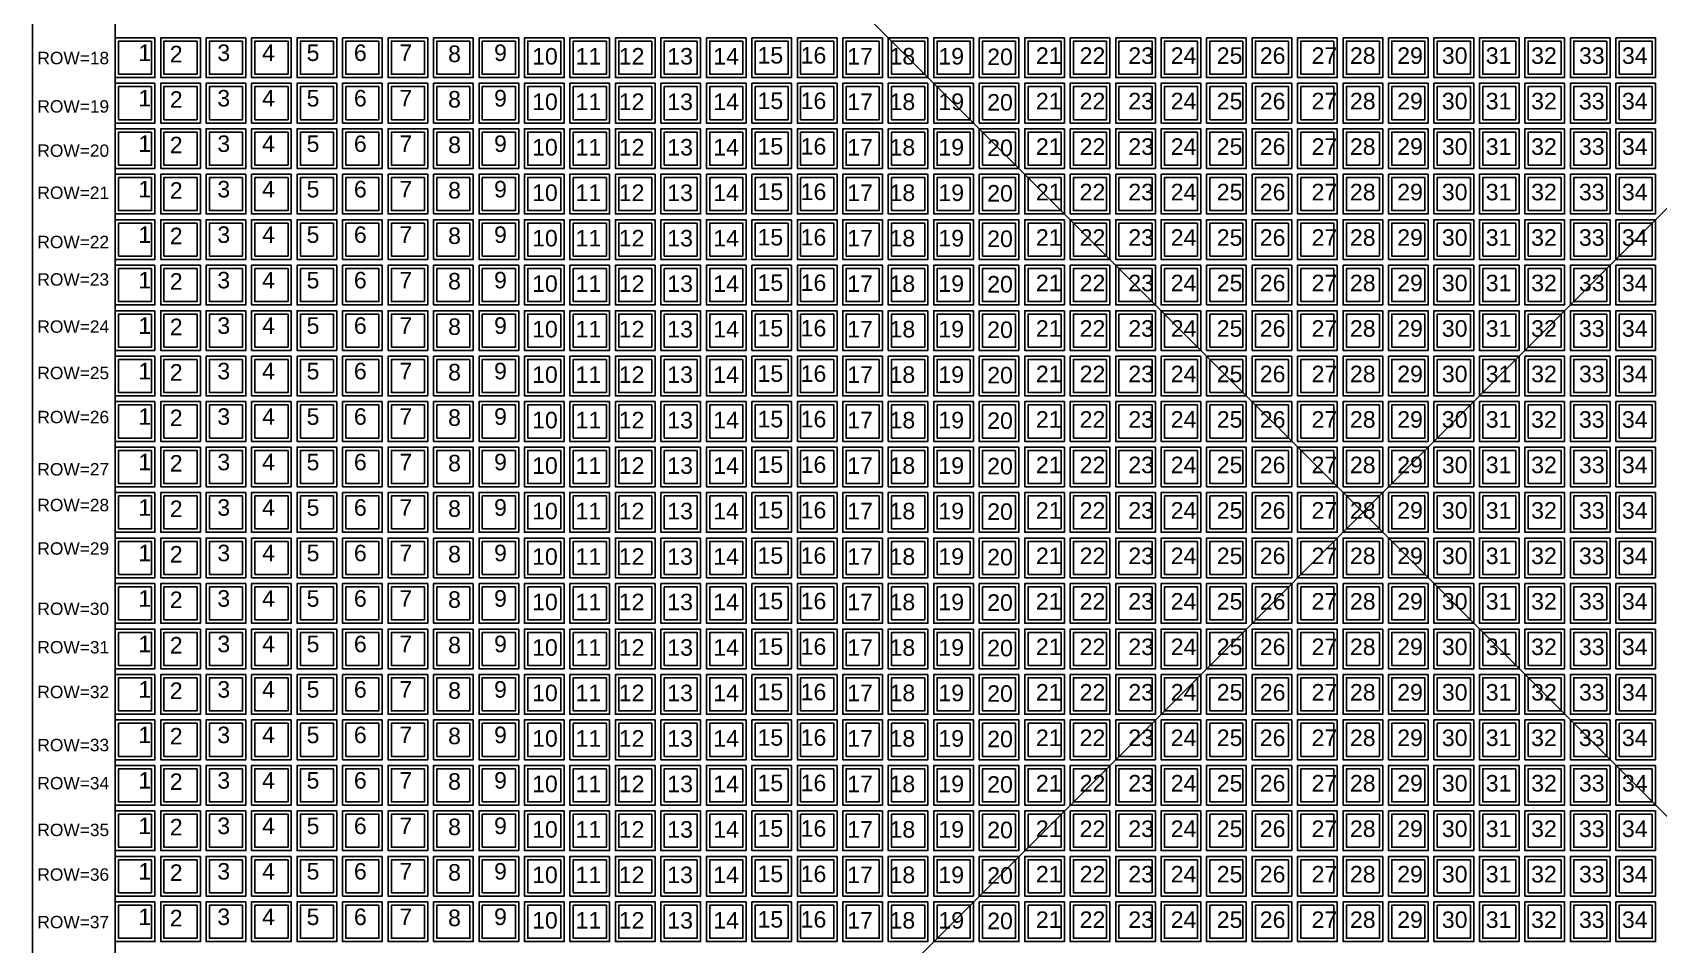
# Model space of a CAD drawing. Header units: inches. Extents: x 0 to 907042749, y -2200 to 1199479692.
# Drawn here: x 907003075 to 907022740, y 1199402268 to 1199413297 of the extents above; entities that cross this region are included whole.
import ezdxf

# ---------------------------------------------------------------- set-up
doc = ezdxf.new("R2010")
doc.units = ezdxf.units.IN
doc.header["$MEASUREMENT"] = 0
doc.styles.get("Standard").update_dxf_attribs({"font": 'arial.ttf'})

# ---------------------------------------------------------------- blocks, each defined once
blk = doc.blocks.new('Formwork')
blk.add_lwpolyline([(240, 240), (-240, 240), (-240, -240), (240, -240)], close=True)
blk.add_lwpolyline([(200, 200), (-200, 200), (-200, -200), (200, -200), (200, 200)])
blk = doc.blocks.new('*U66')
at = {"layer": 'Defpoints'}
blk.add_blockref('Formwork', (0, 0), dxfattribs=at)
blk = doc.blocks.new('*U65')
at = {"color": 0, "linetype": 'ByBlock', "lineweight": -2, "transparency": 16777216}
for p in [(0, 20350), (550, 20350), (1100, 20350), (1650, 20350), (2200, 20350), (2750, 20350), (3300, 20350), (3850, 20350), (4400, 20350), (4950, 20350), (5500, 20350), (6050, 20350), (6600, 20350), (7150, 20350), (7700, 20350), (8250, 20350), (8800, 20350), (9350, 20350), (9900, 20350), (10450, 20350), (11000, 20350), (11550, 20350), (12100, 20350), (12650, 20350), (13200, 20350), (13750, 20350), (14300, 20350), (14850, 20350), (15400, 20350), (15950, 20350), (16500, 20350), (17050, 20350), (17600, 20350), (18150, 20350), (0, 19800), (550, 19800), (1100, 19800), (1650, 19800), (2200, 19800), (2750, 19800), (3300, 19800), (3850, 19800), (4400, 19800), (4950, 19800), (5500, 19800), (6050, 19800), (6600, 19800), (7150, 19800), (7700, 19800), (8250, 19800), (8800, 19800), (9350, 19800), (9900, 19800), (10450, 19800), (11000, 19800), (11550, 19800), (12100, 19800), (12650, 19800), (13200, 19800), (13750, 19800), (14300, 19800), (14850, 19800), (15400, 19800), (15950, 19800), (16500, 19800), (17050, 19800), (17600, 19800), (18150, 19800), (0, 19250), (550, 19250), (1100, 19250), (1650, 19250), (2200, 19250), (2750, 19250), (3300, 19250), (3850, 19250), (4400, 19250), (4950, 19250), (5500, 19250), (6050, 19250), (6600, 19250), (7150, 19250), (7700, 19250), (8250, 19250), (8800, 19250), (9350, 19250), (9900, 19250), (10450, 19250), (11000, 19250), (11550, 19250), (12100, 19250), (12650, 19250), (13200, 19250), (13750, 19250), (14300, 19250), (14850, 19250), (15400, 19250), (15950, 19250), (16500, 19250), (17050, 19250), (17600, 19250), (18150, 19250), (0, 18700), (550, 18700), (1100, 18700), (1650, 18700), (2200, 18700), (2750, 18700), (3300, 18700), (3850, 18700), (4400, 18700), (4950, 18700), (5500, 18700), (6050, 18700), (6600, 18700), (7150, 18700), (7700, 18700), (8250, 18700), (8800, 18700), (9350, 18700), (9900, 18700), (10450, 18700), (11000, 18700), (11550, 18700), (12100, 18700), (12650, 18700), (13200, 18700), (13750, 18700), (14300, 18700), (14850, 18700), (15400, 18700), (15950, 18700), (16500, 18700), (17050, 18700), (17600, 18700), (18150, 18700), (0, 18150), (550, 18150), (1100, 18150), (1650, 18150), (2200, 18150), (2750, 18150), (3300, 18150), (3850, 18150), (4400, 18150), (4950, 18150), (5500, 18150), (6050, 18150), (6600, 18150), (7150, 18150), (7700, 18150), (8250, 18150), (8800, 18150), (9350, 18150), (9900, 18150), (10450, 18150), (11000, 18150), (11550, 18150), (12100, 18150), (12650, 18150), (13200, 18150), (13750, 18150), (14300, 18150), (14850, 18150), (15400, 18150), (15950, 18150), (16500, 18150), (17050, 18150), (17600, 18150), (18150, 18150), (0, 17600), (550, 17600), (1100, 17600), (1650, 17600), (2200, 17600), (2750, 17600), (3300, 17600), (3850, 17600), (4400, 17600), (4950, 17600), (5500, 17600), (6050, 17600), (6600, 17600), (7150, 17600), (7700, 17600), (8250, 17600), (8800, 17600), (9350, 17600), (9900, 17600), (10450, 17600), (11000, 17600), (11550, 17600), (12100, 17600), (12650, 17600), (13200, 17600), (13750, 17600), (14300, 17600), (14850, 17600), (15400, 17600), (15950, 17600), (16500, 17600), (17050, 17600), (17600, 17600), (18150, 17600), (0, 17050), (550, 17050), (1100, 17050), (1650, 17050), (2200, 17050), (2750, 17050), (3300, 17050), (3850, 17050), (4400, 17050), (4950, 17050), (5500, 17050), (6050, 17050), (6600, 17050), (7150, 17050), (7700, 17050), (8250, 17050), (8800, 17050), (9350, 17050), (9900, 17050), (10450, 17050), (11000, 17050), (11550, 17050), (12100, 17050), (12650, 17050), (13200, 17050), (13750, 17050), (14300, 17050), (14850, 17050), (15400, 17050), (15950, 17050), (16500, 17050), (17050, 17050), (17600, 17050), (18150, 17050), (0, 16500), (550, 16500), (1100, 16500), (1650, 16500), (2200, 16500), (2750, 16500), (3300, 16500), (3850, 16500), (4400, 16500), (4950, 16500), (5500, 16500), (6050, 16500), (6600, 16500), (7150, 16500), (7700, 16500), (8250, 16500), (8800, 16500), (9350, 16500), (9900, 16500), (10450, 16500), (11000, 16500), (11550, 16500), (12100, 16500), (12650, 16500), (13200, 16500), (13750, 16500), (14300, 16500), (14850, 16500), (15400, 16500), (15950, 16500), (16500, 16500), (17050, 16500), (17600, 16500), (18150, 16500), (0, 15950), (550, 15950), (1100, 15950), (1650, 15950), (2200, 15950), (2750, 15950), (3300, 15950), (3850, 15950), (4400, 15950), (4950, 15950), (5500, 15950), (6050, 15950), (6600, 15950), (7150, 15950), (7700, 15950), (8250, 15950), (8800, 15950), (9350, 15950), (9900, 15950), (10450, 15950), (11000, 15950), (11550, 15950), (12100, 15950), (12650, 15950), (13200, 15950), (13750, 15950), (14300, 15950), (14850, 15950), (15400, 15950), (15950, 15950), (16500, 15950), (17050, 15950), (17600, 15950), (18150, 15950), (0, 15400), (550, 15400), (1100, 15400), (1650, 15400), (2200, 15400), (2750, 15400), (3300, 15400), (3850, 15400), (4400, 15400), (4950, 15400), (5500, 15400), (6050, 15400), (6600, 15400), (7150, 15400), (7700, 15400), (8250, 15400), (8800, 15400), (9350, 15400), (9900, 15400), (10450, 15400), (11000, 15400), (11550, 15400), (12100, 15400), (12650, 15400), (13200, 15400), (13750, 15400), (14300, 15400), (14850, 15400), (15400, 15400), (15950, 15400), (16500, 15400), (17050, 15400), (17600, 15400), (18150, 15400), (0, 14850), (550, 14850), (1100, 14850), (1650, 14850), (2200, 14850), (2750, 14850), (3300, 14850), (3850, 14850), (4400, 14850), (4950, 14850), (5500, 14850), (6050, 14850), (6600, 14850), (7150, 14850), (7700, 14850), (8250, 14850), (8800, 14850), (9350, 14850), (9900, 14850), (10450, 14850), (11000, 14850), (11550, 14850), (12100, 14850), (12650, 14850), (13200, 14850), (13750, 14850), (14300, 14850), (14850, 14850), (15400, 14850), (15950, 14850), (16500, 14850), (17050, 14850), (17600, 14850), (18150, 14850), (0, 14300), (550, 14300), (1100, 14300), (1650, 14300), (2200, 14300), (2750, 14300), (3300, 14300), (3850, 14300), (4400, 14300), (4950, 14300), (5500, 14300), (6050, 14300), (6600, 14300), (7150, 14300), (7700, 14300), (8250, 14300), (8800, 14300), (9350, 14300), (9900, 14300), (10450, 14300), (11000, 14300), (11550, 14300), (12100, 14300), (12650, 14300), (13200, 14300), (13750, 14300), (14300, 14300), (14850, 14300), (15400, 14300), (15950, 14300), (16500, 14300), (17050, 14300), (17600, 14300), (18150, 14300), (0, 13750), (550, 13750), (1100, 13750), (1650, 13750), (2200, 13750), (2750, 13750), (3300, 13750), (3850, 13750), (4400, 13750), (4950, 13750), (5500, 13750), (6050, 13750), (6600, 13750), (7150, 13750), (7700, 13750), (8250, 13750), (8800, 13750), (9350, 13750), (9900, 13750), (10450, 13750), (11000, 13750), (11550, 13750), (12100, 13750), (12650, 13750), (13200, 13750), (13750, 13750), (14300, 13750), (14850, 13750), (15400, 13750), (15950, 13750), (16500, 13750), (17050, 13750), (17600, 13750), (18150, 13750), (0, 13200), (550, 13200), (1100, 13200), (1650, 13200), (2200, 13200), (2750, 13200), (3300, 13200), (3850, 13200), (4400, 13200), (4950, 13200), (5500, 13200), (6050, 13200), (6600, 13200), (7150, 13200), (7700, 13200), (8250, 13200), (8800, 13200), (9350, 13200), (9900, 13200), (10450, 13200), (11000, 13200), (11550, 13200), (12100, 13200), (12650, 13200), (13200, 13200), (13750, 13200), (14300, 13200), (14850, 13200), (15400, 13200), (15950, 13200), (16500, 13200), (17050, 13200), (17600, 13200), (18150, 13200), (0, 12650), (550, 12650), (1100, 12650), (1650, 12650), (2200, 12650), (2750, 12650), (3300, 12650), (3850, 12650), (4400, 12650), (4950, 12650), (5500, 12650), (6050, 12650), (6600, 12650), (7150, 12650), (7700, 12650), (8250, 12650), (8800, 12650), (9350, 12650), (9900, 12650), (10450, 12650), (11000, 12650), (11550, 12650), (12100, 12650), (12650, 12650), (13200, 12650), (13750, 12650), (14300, 12650), (14850, 12650), (15400, 12650), (15950, 12650), (16500, 12650), (17050, 12650), (17600, 12650), (18150, 12650), (0, 12100), (550, 12100), (1100, 12100), (1650, 12100), (2200, 12100), (2750, 12100), (3300, 12100), (3850, 12100), (4400, 12100), (4950, 12100), (5500, 12100), (6050, 12100), (6600, 12100), (7150, 12100), (7700, 12100), (8250, 12100), (8800, 12100), (9350, 12100), (9900, 12100), (10450, 12100), (11000, 12100), (11550, 12100), (12100, 12100), (12650, 12100), (13200, 12100), (13750, 12100), (14300, 12100), (14850, 12100), (15400, 12100), (15950, 12100), (16500, 12100), (17050, 12100), (17600, 12100), (18150, 12100), (0, 11550), (550, 11550), (1100, 11550), (1650, 11550), (2200, 11550), (2750, 11550), (3300, 11550), (3850, 11550), (4400, 11550), (4950, 11550), (5500, 11550), (6050, 11550), (6600, 11550), (7150, 11550), (7700, 11550), (8250, 11550), (8800, 11550), (9350, 11550), (9900, 11550), (10450, 11550), (11000, 11550), (11550, 11550), (12100, 11550), (12650, 11550), (13200, 11550), (13750, 11550), (14300, 11550), (14850, 11550), (15400, 11550), (15950, 11550), (16500, 11550), (17050, 11550), (17600, 11550), (18150, 11550), (0, 11000), (550, 11000), (1100, 11000), (1650, 11000), (2200, 11000), (2750, 11000), (3300, 11000), (3850, 11000), (4400, 11000), (4950, 11000), (5500, 11000), (6050, 11000), (6600, 11000), (7150, 11000), (7700, 11000), (8250, 11000), (8800, 11000), (9350, 11000), (9900, 11000), (10450, 11000), (11000, 11000), (11550, 11000), (12100, 11000), (12650, 11000), (13200, 11000), (13750, 11000), (14300, 11000), (14850, 11000), (15400, 11000), (15950, 11000), (16500, 11000), (17050, 11000), (17600, 11000), (18150, 11000), (0, 10450), (550, 10450), (1100, 10450), (1650, 10450), (2200, 10450), (2750, 10450), (3300, 10450), (3850, 10450), (4400, 10450), (4950, 10450), (5500, 10450), (6050, 10450), (6600, 10450), (7150, 10450), (7700, 10450), (8250, 10450), (8800, 10450), (9350, 10450), (9900, 10450), (10450, 10450), (11000, 10450), (11550, 10450), (12100, 10450), (12650, 10450), (13200, 10450), (13750, 10450), (14300, 10450), (14850, 10450), (15400, 10450), (15950, 10450), (16500, 10450), (17050, 10450), (17600, 10450), (18150, 10450), (0, 9900), (550, 9900), (1100, 9900), (1650, 9900), (2200, 9900), (2750, 9900), (3300, 9900), (3850, 9900), (4400, 9900), (4950, 9900), (5500, 9900), (6050, 9900), (6600, 9900), (7150, 9900), (7700, 9900), (8250, 9900), (8800, 9900), (9350, 9900), (9900, 9900), (10450, 9900), (11000, 9900), (11550, 9900), (12100, 9900), (12650, 9900), (13200, 9900), (13750, 9900), (14300, 9900), (14850, 9900), (15400, 9900), (15950, 9900), (16500, 9900), (17050, 9900), (17600, 9900), (18150, 9900)]:
    blk.add_blockref('*U66', p, dxfattribs=at)
blk = doc.blocks.new('A$C5B282A8D')
for s, p in [('1', (240, -240)), ('2', (620, -256)), ('3', (1195, -240)), ('4', (1737, -240)), ('5', (2275, -240)), ('6', (2847, -240)), ('7', (3397, -240)), ('8', (3986, -253)), ('9', (4542, -240)), ('10', (5002, -283)), ('11', (5528, -283)), ('12', (6050, -283)), ('13', (6637, -283)), ('14', (7192, -283)), ('15', (7728, -271)), ('16', (8250, -271)), ('17', (8813, -283)), ('18', (9325, -283)), ('19', (9916, -283)), ('20', (10506, -290)), ('21', (11095, -275)), ('22', (11624, -275)), ('23', (12213, -275)), ('24', (12726, -275)), ('25', (13283, -275)), ('26', (13803, -275)), ('27', (14429, -275)), ('28', (14893, -275)), ('29', (15465, -275)), ('30', (16005, -275)), ('31', (16536, -275)), ('32', (17085, -275)), ('33', (17663, -275)), ('34', (18183, -275))]:
    blk.add_text(s, height=200).set_placement(p)
blk = doc.blocks.new('Casting_yard_type_2')
for p, q in [((-16090, 16090), (-16090, -16090)), ((-16090, 16090), (16090, -16090)), ((16090, 16090), (-16090, -16090)), ((16090, 16090), (16090, -16090)), ((-15090, 15090), (-15090, -15050))]:
    blk.add_line(p, q)
for name, p in [('*U65', (-14850, -14850)), ('A$C5B282A8D', (-15050, 4050))]:
    blk.add_blockref(name, p)
for s, height, p in [('ROW=18', 150, (-16031, 5421)), ('1', 200, (-14810, 5460)), ('2', 200, (-14430, 5444)), ('3', 200, (-13855, 5460)), ('4', 200, (-13313, 5460)), ('5', 200, (-12775, 5460)), ('6', 200, (-12203, 5460)), ('7', 200, (-11653, 5460)), ('8', 200, (-11064, 5447)), ('9', 200, (-10508, 5460)), ('10', 200, (-10048, 5417)), ('11', 200, (-9522, 5417)), ('12', 200, (-9000, 5417)), ('13', 200, (-8413, 5417)), ('14', 200, (-7858, 5417)), ('15', 200, (-7322, 5429)), ('16', 200, (-6800, 5429)), ('17', 200, (-6237, 5417)), ('18', 200, (-5725, 5417)), ('19', 200, (-5134, 5417)), ('20', 200, (-4544, 5410)), ('21', 200, (-3955, 5425)), ('22', 200, (-3426, 5425)), ('23', 200, (-2837, 5425)), ('24', 200, (-2324, 5425)), ('25', 200, (-1767, 5425)), ('26', 200, (-1247, 5425)), ('27', 200, (-621, 5425)), ('28', 200, (-157, 5425)), ('29', 200, (415, 5425)), ('30', 200, (955, 5425)), ('31', 200, (1486, 5425)), ('32', 200, (2035, 5425)), ('33', 200, (2613, 5425)), ('34', 200, (3133, 5425)), ('3', 200, (-13855, 4910)), ('6', 200, (-12203, 4910)), ('9', 200, (-10508, 4910)), ('ROW=19', 150, (-16031, 4836)), ('1', 200, (-14810, 4910)), ('2', 200, (-14430, 4894)), ('4', 200, (-13313, 4910)), ('5', 200, (-12775, 4910)), ('7', 200, (-11653, 4910)), ('8', 200, (-11064, 4897)), ('10', 200, (-10048, 4867)), ('11', 200, (-9522, 4867)), ('12', 200, (-9000, 4867)), ('13', 200, (-8413, 4867)), ('14', 200, (-7858, 4867)), ('15', 200, (-7322, 4879)), ('16', 200, (-6800, 4879)), ('17', 200, (-6237, 4867)), ('18', 200, (-5725, 4867)), ('19', 200, (-5134, 4867)), ('20', 200, (-4544, 4860)), ('21', 200, (-3955, 4875)), ('22', 200, (-3426, 4875)), ('23', 200, (-2837, 4875)), ('24', 200, (-2324, 4875)), ('25', 200, (-1767, 4875)), ('26', 200, (-1247, 4875)), ('27', 200, (-621, 4875)), ('28', 200, (-157, 4875)), ('29', 200, (415, 4875)), ('30', 200, (955, 4875)), ('31', 200, (1486, 4875)), ('32', 200, (2035, 4875)), ('33', 200, (2613, 4875)), ('34', 200, (3133, 4875)), ('1', 200, (-14810, 4360)), ('2', 200, (-14430, 4344)), ('3', 200, (-13855, 4360)), ('4', 200, (-13313, 4360)), ('5', 200, (-12775, 4360)), ('6', 200, (-12203, 4360)), ('7', 200, (-11653, 4360)), ('8', 200, (-11064, 4347)), ('9', 200, (-10508, 4360)), ('15', 200, (-7322, 4329)), ('16', 200, (-6800, 4329)), ('21', 200, (-3955, 4325)), ('22', 200, (-3426, 4325)), ('23', 200, (-2837, 4325)), ('24', 200, (-2324, 4325)), ('25', 200, (-1767, 4325)), ('26', 200, (-1247, 4325)), ('27', 200, (-621, 4325)), ('28', 200, (-157, 4325)), ('29', 200, (415, 4325)), ('30', 200, (955, 4325)), ('31', 200, (1486, 4325)), ('32', 200, (2035, 4325)), ('33', 200, (2613, 4325)), ('34', 200, (3133, 4325)), ('ROW=20', 150, (-16031, 4301)), ('10', 200, (-10048, 4317)), ('11', 200, (-9522, 4317)), ('12', 200, (-9000, 4317)), ('13', 200, (-8413, 4317)), ('14', 200, (-7858, 4317)), ('17', 200, (-6237, 4317)), ('18', 200, (-5725, 4317)), ('19', 200, (-5134, 4317)), ('20', 200, (-4544, 4310)), ('ROW=21', 150, (-16031, 3792)), ('ROW=22', 150, (-16031, 3196)), ('1', 200, (-14810, 3260)), ('2', 200, (-14430, 3244)), ('3', 200, (-13855, 3260)), ('4', 200, (-13313, 3260)), ('5', 200, (-12775, 3260)), ('6', 200, (-12203, 3260)), ('7', 200, (-11653, 3260)), ('8', 200, (-11064, 3247)), ('9', 200, (-10508, 3260)), ('10', 200, (-10048, 3217)), ('11', 200, (-9522, 3217)), ('12', 200, (-9000, 3217)), ('13', 200, (-8413, 3217)), ('14', 200, (-7858, 3217)), ('15', 200, (-7322, 3229)), ('16', 200, (-6800, 3229)), ('17', 200, (-6237, 3217)), ('18', 200, (-5725, 3217)), ('19', 200, (-5134, 3217)), ('20', 200, (-4544, 3210)), ('21', 200, (-3955, 3225)), ('22', 200, (-3426, 3225)), ('23', 200, (-2837, 3225)), ('24', 200, (-2324, 3225)), ('25', 200, (-1767, 3225)), ('26', 200, (-1247, 3225)), ('27', 200, (-621, 3225)), ('28', 200, (-157, 3225)), ('29', 200, (415, 3225)), ('30', 200, (955, 3225)), ('31', 200, (1486, 3225)), ('32', 200, (2035, 3225)), ('33', 200, (2613, 3225)), ('34', 200, (3133, 3225)), ('ROW=23', 150, (-16031, 2743)), ('1', 200, (-14810, 2710)), ('2', 200, (-14430, 2694)), ('3', 200, (-13855, 2710)), ('4', 200, (-13313, 2710)), ('5', 200, (-12775, 2710)), ('6', 200, (-12203, 2710)), ('7', 200, (-11653, 2710)), ('8', 200, (-11064, 2697)), ('9', 200, (-10508, 2710)), ('10', 200, (-10048, 2667)), ('11', 200, (-9522, 2667)), ('12', 200, (-9000, 2667)), ('13', 200, (-8413, 2667)), ('14', 200, (-7858, 2667)), ('15', 200, (-7322, 2679)), ('16', 200, (-6800, 2679)), ('17', 200, (-6237, 2667)), ('18', 200, (-5725, 2667)), ('19', 200, (-5134, 2667)), ('20', 200, (-4544, 2660)), ('21', 200, (-3955, 2675)), ('22', 200, (-3426, 2675)), ('23', 200, (-2837, 2675)), ('24', 200, (-2324, 2675)), ('25', 200, (-1767, 2675)), ('26', 200, (-1247, 2675)), ('27', 200, (-621, 2675)), ('28', 200, (-157, 2675)), ('29', 200, (415, 2675)), ('30', 200, (955, 2675)), ('31', 200, (1486, 2675)), ('32', 200, (2035, 2675)), ('33', 200, (2613, 2675)), ('34', 200, (3133, 2675)), ('1', 200, (-14810, 2160)), ('3', 200, (-13855, 2160)), ('4', 200, (-13313, 2160)), ('5', 200, (-12775, 2160)), ('6', 200, (-12203, 2160)), ('7', 200, (-11653, 2160)), ('9', 200, (-10508, 2160)), ('ROW=24', 150, (-16031, 2173)), ('2', 200, (-14430, 2144)), ('8', 200, (-11064, 2147)), ('10', 200, (-10048, 2117)), ('11', 200, (-9522, 2117)), ('12', 200, (-9000, 2117)), ('13', 200, (-8413, 2117)), ('14', 200, (-7858, 2117)), ('15', 200, (-7322, 2129)), ('16', 200, (-6800, 2129)), ('17', 200, (-6237, 2117)), ('18', 200, (-5725, 2117)), ('19', 200, (-5134, 2117)), ('20', 200, (-4544, 2110)), ('21', 200, (-3955, 2125)), ('22', 200, (-3426, 2125)), ('23', 200, (-2837, 2125)), ('24', 200, (-2324, 2125)), ('25', 200, (-1767, 2125)), ('26', 200, (-1247, 2125)), ('27', 200, (-621, 2125)), ('28', 200, (-157, 2125)), ('29', 200, (415, 2125)), ('30', 200, (955, 2125)), ('31', 200, (1486, 2125)), ('32', 200, (2035, 2125)), ('33', 200, (2613, 2125)), ('34', 200, (3133, 2125)), ('1', 200, (-14810, 1610)), ('2', 200, (-14430, 1594)), ('3', 200, (-13855, 1610)), ('4', 200, (-13313, 1610)), ('5', 200, (-12775, 1610)), ('6', 200, (-12203, 1610)), ('7', 200, (-11653, 1610)), ('8', 200, (-11064, 1597)), ('9', 200, (-10508, 1610)), ('15', 200, (-7322, 1579)), ('16', 200, (-6800, 1579)), ('21', 200, (-3955, 1575)), ('22', 200, (-3426, 1575)), ('23', 200, (-2837, 1575)), ('24', 200, (-2324, 1575)), ('25', 200, (-1767, 1575)), ('26', 200, (-1247, 1575)), ('27', 200, (-621, 1575)), ('28', 200, (-157, 1575)), ('29', 200, (415, 1575)), ('30', 200, (955, 1575)), ('31', 200, (1486, 1575)), ('32', 200, (2035, 1575)), ('33', 200, (2613, 1575)), ('34', 200, (3133, 1575)), ('ROW=25', 150, (-16031, 1612)), ('10', 200, (-10048, 1567)), ('11', 200, (-9522, 1567)), ('12', 200, (-9000, 1567)), ('13', 200, (-8413, 1567)), ('14', 200, (-7858, 1567)), ('17', 200, (-6237, 1567)), ('18', 200, (-5725, 1567)), ('19', 200, (-5134, 1567)), ('20', 200, (-4544, 1560)), ('ROW=26', 150, (-16031, 1079)), ('1', 200, (-14810, 1060)), ('2', 200, (-14430, 1044)), ('3', 200, (-13855, 1060)), ('4', 200, (-13313, 1060)), ('5', 200, (-12775, 1060)), ('6', 200, (-12203, 1060)), ('7', 200, (-11653, 1060)), ('8', 200, (-11064, 1047)), ('9', 200, (-10508, 1060)), ('10', 200, (-10048, 1017)), ('11', 200, (-9522, 1017)), ('12', 200, (-9000, 1017)), ('13', 200, (-8413, 1017)), ('14', 200, (-7858, 1017)), ('15', 200, (-7322, 1029)), ('16', 200, (-6800, 1029)), ('17', 200, (-6237, 1017)), ('18', 200, (-5725, 1017)), ('19', 200, (-5134, 1017)), ('20', 200, (-4544, 1010)), ('21', 200, (-3955, 1025)), ('22', 200, (-3426, 1025)), ('23', 200, (-2837, 1025)), ('24', 200, (-2324, 1025)), ('25', 200, (-1767, 1025)), ('26', 200, (-1247, 1025)), ('27', 200, (-621, 1025)), ('28', 200, (-157, 1025)), ('29', 200, (415, 1025)), ('30', 200, (955, 1025)), ('31', 200, (1486, 1025)), ('32', 200, (2035, 1025)), ('33', 200, (2613, 1025)), ('34', 200, (3133, 1025)), ('ROW=27', 150, (-16031, 447)), ('1', 200, (-14810, 510)), ('2', 200, (-14430, 494)), ('3', 200, (-13855, 510)), ('4', 200, (-13313, 510)), ('5', 200, (-12775, 510)), ('6', 200, (-12203, 510)), ('7', 200, (-11653, 510)), ('8', 200, (-11064, 497)), ('9', 200, (-10508, 510)), ('10', 200, (-10048, 467)), ('11', 200, (-9522, 467)), ('12', 200, (-9000, 467)), ('13', 200, (-8413, 467)), ('14', 200, (-7858, 467)), ('15', 200, (-7322, 479)), ('16', 200, (-6800, 479)), ('17', 200, (-6237, 467)), ('18', 200, (-5725, 467)), ('19', 200, (-5134, 467)), ('20', 200, (-4544, 460)), ('21', 200, (-3955, 475)), ('22', 200, (-3426, 475)), ('23', 200, (-2837, 475)), ('24', 200, (-2324, 475)), ('25', 200, (-1767, 475)), ('26', 200, (-1247, 475)), ('27', 200, (-621, 475)), ('28', 200, (-157, 475)), ('29', 200, (415, 475)), ('30', 200, (955, 475)), ('31', 200, (1486, 475)), ('32', 200, (2035, 475)), ('33', 200, (2613, 475)), ('34', 200, (3133, 475)), ('ROW=28', 150, (-16031, 15)), ('1', 200, (-14810, -40)), ('2', 200, (-14430, -56)), ('3', 200, (-13855, -40)), ('4', 200, (-13313, -40)), ('5', 200, (-12775, -40)), ('6', 200, (-12203, -40)), ('7', 200, (-11653, -40)), ('8', 200, (-11064, -53)), ('9', 200, (-10508, -40)), ('10', 200, (-10048, -83)), ('11', 200, (-9522, -83)), ('12', 200, (-9000, -83)), ('13', 200, (-8413, -83)), ('14', 200, (-7858, -83)), ('15', 200, (-7322, -71)), ('16', 200, (-6800, -71)), ('17', 200, (-6237, -83)), ('18', 200, (-5725, -83)), ('19', 200, (-5134, -83)), ('20', 200, (-4544, -90)), ('21', 200, (-3955, -75)), ('22', 200, (-3426, -75)), ('23', 200, (-2837, -75)), ('24', 200, (-2324, -75)), ('25', 200, (-1767, -75)), ('26', 200, (-1247, -75)), ('27', 200, (-621, -75)), ('28', 200, (-157, -75)), ('29', 200, (415, -75)), ('30', 200, (955, -75)), ('31', 200, (1486, -75)), ('32', 200, (2035, -75)), ('33', 200, (2613, -75)), ('34', 200, (3133, -75)), ('ROW=29', 150, (-16031, -511)), ('1', 200, (-14810, -590)), ('3', 200, (-13855, -590)), ('4', 200, (-13313, -590)), ('5', 200, (-12775, -590)), ('6', 200, (-12203, -590)), ('7', 200, (-11653, -590)), ('9', 200, (-10508, -590)), ('2', 200, (-14430, -606)), ('8', 200, (-11064, -603)), ('10', 200, (-10048, -633)), ('11', 200, (-9522, -633)), ('12', 200, (-9000, -633)), ('13', 200, (-8413, -633)), ('14', 200, (-7858, -633)), ('15', 200, (-7322, -621)), ('16', 200, (-6800, -621)), ('17', 200, (-6237, -633)), ('18', 200, (-5725, -633)), ('19', 200, (-5134, -633)), ('20', 200, (-4544, -640)), ('21', 200, (-3955, -625)), ('22', 200, (-3426, -625)), ('23', 200, (-2837, -625)), ('24', 200, (-2324, -625)), ('25', 200, (-1767, -625)), ('26', 200, (-1247, -625)), ('27', 200, (-621, -625)), ('28', 200, (-157, -625)), ('29', 200, (415, -625)), ('30', 200, (955, -625)), ('31', 200, (1486, -625)), ('32', 200, (2035, -625)), ('33', 200, (2613, -625)), ('34', 200, (3133, -625)), ('1', 200, (-14810, -1140)), ('2', 200, (-14430, -1156)), ('3', 200, (-13855, -1140)), ('4', 200, (-13313, -1140)), ('5', 200, (-12775, -1140)), ('6', 200, (-12203, -1140)), ('7', 200, (-11653, -1140)), ('8', 200, (-11064, -1153)), ('9', 200, (-10508, -1140)), ('10', 200, (-10048, -1183)), ('11', 200, (-9522, -1183)), ('12', 200, (-9000, -1183)), ('13', 200, (-8413, -1183)), ('14', 200, (-7858, -1183)), ('15', 200, (-7322, -1171)), ('16', 200, (-6800, -1171)), ('17', 200, (-6237, -1183)), ('18', 200, (-5725, -1183)), ('19', 200, (-5134, -1183)), ('21', 200, (-3955, -1175)), ('22', 200, (-3426, -1175)), ('23', 200, (-2837, -1175)), ('24', 200, (-2324, -1175)), ('25', 200, (-1767, -1175)), ('26', 200, (-1247, -1175)), ('27', 200, (-621, -1175)), ('28', 200, (-157, -1175)), ('29', 200, (415, -1175)), ('30', 200, (955, -1175)), ('31', 200, (1486, -1175)), ('32', 200, (2035, -1175)), ('33', 200, (2613, -1175)), ('34', 200, (3133, -1175)), ('ROW=30', 150, (-16031, -1240)), ('20', 200, (-4544, -1190)), ('ROW=31', 150, (-16031, -1705)), ('1', 200, (-14810, -1690)), ('2', 200, (-14430, -1706)), ('3', 200, (-13855, -1690)), ('4', 200, (-13313, -1690)), ('5', 200, (-12775, -1690)), ('6', 200, (-12203, -1690)), ('7', 200, (-11653, -1690)), ('8', 200, (-11064, -1703)), ('9', 200, (-10508, -1690)), ('10', 200, (-10048, -1733)), ('11', 200, (-9522, -1733)), ('12', 200, (-9000, -1733)), ('13', 200, (-8413, -1733)), ('14', 200, (-7858, -1733)), ('15', 200, (-7322, -1721)), ('16', 200, (-6800, -1721)), ('17', 200, (-6237, -1733)), ('18', 200, (-5725, -1733)), ('19', 200, (-5134, -1733)), ('20', 200, (-4544, -1740)), ('21', 200, (-3955, -1725)), ('22', 200, (-3426, -1725)), ('23', 200, (-2837, -1725)), ('24', 200, (-2324, -1725)), ('25', 200, (-1767, -1725)), ('26', 200, (-1247, -1725)), ('27', 200, (-621, -1725)), ('28', 200, (-157, -1725)), ('29', 200, (415, -1725)), ('30', 200, (955, -1725)), ('31', 200, (1486, -1725)), ('32', 200, (2035, -1725)), ('33', 200, (2613, -1725)), ('34', 200, (3133, -1725)), ('ROW=32', 150, (-16031, -2246)), ('1', 200, (-14810, -2240)), ('2', 200, (-14430, -2256)), ('3', 200, (-13855, -2240)), ('4', 200, (-13313, -2240)), ('5', 200, (-12775, -2240)), ('6', 200, (-12203, -2240)), ('7', 200, (-11653, -2240)), ('8', 200, (-11064, -2253)), ('9', 200, (-10508, -2240)), ('10', 200, (-10048, -2283)), ('11', 200, (-9522, -2283)), ('12', 200, (-9000, -2283)), ('13', 200, (-8413, -2283)), ('14', 200, (-7858, -2283)), ('15', 200, (-7322, -2271)), ('16', 200, (-6800, -2271)), ('17', 200, (-6237, -2283)), ('18', 200, (-5725, -2283)), ('19', 200, (-5134, -2283)), ('20', 200, (-4544, -2290)), ('21', 200, (-3955, -2275)), ('22', 200, (-3426, -2275)), ('23', 200, (-2837, -2275)), ('24', 200, (-2324, -2275)), ('25', 200, (-1767, -2275)), ('26', 200, (-1247, -2275)), ('27', 200, (-621, -2275)), ('28', 200, (-157, -2275)), ('29', 200, (415, -2275)), ('30', 200, (955, -2275)), ('31', 200, (1486, -2275)), ('32', 200, (2035, -2275)), ('33', 200, (2613, -2275)), ('34', 200, (3133, -2275)), ('ROW=33', 150, (-16031, -2888)), ('1', 200, (-14810, -2790)), ('2', 200, (-14430, -2806)), ('3', 200, (-13855, -2790)), ('4', 200, (-13313, -2790)), ('5', 200, (-12775, -2790)), ('6', 200, (-12203, -2790)), ('7', 200, (-11653, -2790)), ('8', 200, (-11064, -2803)), ('9', 200, (-10508, -2790)), ('10', 200, (-10048, -2833)), ('11', 200, (-9522, -2833)), ('12', 200, (-9000, -2833)), ('13', 200, (-8413, -2833)), ('14', 200, (-7858, -2833)), ('15', 200, (-7322, -2821)), ('16', 200, (-6800, -2821)), ('17', 200, (-6237, -2833)), ('18', 200, (-5725, -2833)), ('19', 200, (-5134, -2833)), ('20', 200, (-4544, -2840)), ('21', 200, (-3955, -2825)), ('22', 200, (-3426, -2825)), ('23', 200, (-2837, -2825)), ('24', 200, (-2324, -2825)), ('25', 200, (-1767, -2825)), ('26', 200, (-1247, -2825)), ('27', 200, (-621, -2825)), ('28', 200, (-157, -2825)), ('29', 200, (415, -2825)), ('30', 200, (955, -2825)), ('31', 200, (1486, -2825)), ('32', 200, (2035, -2825)), ('33', 200, (2613, -2825)), ('34', 200, (3133, -2825)), ('1', 200, (-14810, -3340)), ('3', 200, (-13855, -3340)), ('4', 200, (-13313, -3340)), ('5', 200, (-12775, -3340)), ('6', 200, (-12203, -3340)), ('7', 200, (-11653, -3340)), ('9', 200, (-10508, -3340)), ('ROW=34', 150, (-16031, -3349)), ('2', 200, (-14430, -3356)), ('8', 200, (-11064, -3353)), ('10', 200, (-10048, -3383)), ('11', 200, (-9522, -3383)), ('12', 200, (-9000, -3383)), ('13', 200, (-8413, -3383)), ('14', 200, (-7858, -3383)), ('15', 200, (-7322, -3371)), ('16', 200, (-6800, -3371)), ('17', 200, (-6237, -3383)), ('18', 200, (-5725, -3383)), ('19', 200, (-5134, -3383)), ('20', 200, (-4544, -3390)), ('21', 200, (-3955, -3375)), ('22', 200, (-3426, -3375)), ('23', 200, (-2837, -3375)), ('24', 200, (-2324, -3375)), ('25', 200, (-1767, -3375)), ('26', 200, (-1247, -3375)), ('27', 200, (-621, -3375)), ('28', 200, (-157, -3375)), ('29', 200, (415, -3375)), ('30', 200, (955, -3375)), ('31', 200, (1486, -3375)), ('32', 200, (2035, -3375)), ('33', 200, (2613, -3375)), ('34', 200, (3133, -3375)), ('1', 200, (-14810, -3890)), ('2', 200, (-14430, -3906)), ('3', 200, (-13855, -3890)), ('4', 200, (-13313, -3890)), ('5', 200, (-12775, -3890)), ('6', 200, (-12203, -3890)), ('7', 200, (-11653, -3890)), ('8', 200, (-11064, -3903)), ('9', 200, (-10508, -3890)), ('10', 200, (-10048, -3933)), ('11', 200, (-9522, -3933)), ('12', 200, (-9000, -3933)), ('13', 200, (-8413, -3933)), ('14', 200, (-7858, -3933)), ('15', 200, (-7322, -3921)), ('16', 200, (-6800, -3921)), ('17', 200, (-6237, -3933)), ('18', 200, (-5725, -3933)), ('19', 200, (-5134, -3933)), ('21', 200, (-3955, -3925)), ('22', 200, (-3426, -3925)), ('23', 200, (-2837, -3925)), ('24', 200, (-2324, -3925)), ('25', 200, (-1767, -3925)), ('26', 200, (-1247, -3925)), ('27', 200, (-621, -3925)), ('28', 200, (-157, -3925)), ('29', 200, (415, -3925)), ('30', 200, (955, -3925)), ('31', 200, (1486, -3925)), ('32', 200, (2035, -3925)), ('33', 200, (2613, -3925)), ('34', 200, (3133, -3925)), ('ROW=35', 150, (-16031, -3914)), ('20', 200, (-4544, -3940)), ('ROW=36', 150, (-16031, -4454)), ('1', 200, (-14810, -4440)), ('2', 200, (-14430, -4456)), ('3', 200, (-13855, -4440)), ('4', 200, (-13313, -4440)), ('5', 200, (-12775, -4440)), ('6', 200, (-12203, -4440)), ('7', 200, (-11653, -4440)), ('8', 200, (-11064, -4453)), ('9', 200, (-10508, -4440)), ('10', 200, (-10048, -4483)), ('11', 200, (-9522, -4483)), ('12', 200, (-9000, -4483)), ('13', 200, (-8413, -4483)), ('14', 200, (-7858, -4483)), ('15', 200, (-7322, -4471)), ('16', 200, (-6800, -4471)), ('17', 200, (-6237, -4483)), ('18', 200, (-5725, -4483)), ('19', 200, (-5134, -4483)), ('20', 200, (-4544, -4490)), ('21', 200, (-3955, -4475)), ('22', 200, (-3426, -4475)), ('23', 200, (-2837, -4475)), ('24', 200, (-2324, -4475)), ('25', 200, (-1767, -4475)), ('26', 200, (-1247, -4475)), ('27', 200, (-621, -4475)), ('28', 200, (-157, -4475)), ('29', 200, (415, -4475)), ('30', 200, (955, -4475)), ('31', 200, (1486, -4475)), ('32', 200, (2035, -4475)), ('33', 200, (2613, -4475)), ('34', 200, (3133, -4475)), ('ROW=37', 150, (-16031, -5029)), ('1', 200, (-14810, -4990)), ('2', 200, (-14430, -5006)), ('3', 200, (-13855, -4990)), ('4', 200, (-13313, -4990)), ('5', 200, (-12775, -4990)), ('6', 200, (-12203, -4990)), ('7', 200, (-11653, -4990)), ('8', 200, (-11064, -5003)), ('9', 200, (-10508, -4990)), ('10', 200, (-10048, -5033)), ('11', 200, (-9522, -5033)), ('12', 200, (-9000, -5033)), ('13', 200, (-8413, -5033)), ('14', 200, (-7858, -5033)), ('15', 200, (-7322, -5021)), ('16', 200, (-6800, -5021)), ('17', 200, (-6237, -5033)), ('18', 200, (-5725, -5033)), ('19', 200, (-5134, -5033)), ('20', 200, (-4544, -5040)), ('21', 200, (-3955, -5025)), ('22', 200, (-3426, -5025)), ('23', 200, (-2837, -5025)), ('24', 200, (-2324, -5025)), ('25', 200, (-1767, -5025)), ('26', 200, (-1247, -5025)), ('27', 200, (-621, -5025)), ('28', 200, (-157, -5025)), ('29', 200, (415, -5025)), ('30', 200, (955, -5025)), ('31', 200, (1486, -5025)), ('32', 200, (2035, -5025)), ('33', 200, (2613, -5025)), ('34', 200, (3133, -5025))]:
    blk.add_text(s, height=height).set_placement(p)

msp = doc.modelspace()

# ---------------------------------------------------------------- block references
for p in [(906986985.03724, 1199407493.10848), (907019165.03724, 1199407493.10848)]:
    msp.add_blockref('Casting_yard_type_2', p)

doc.saveas('drawing.dxf')
